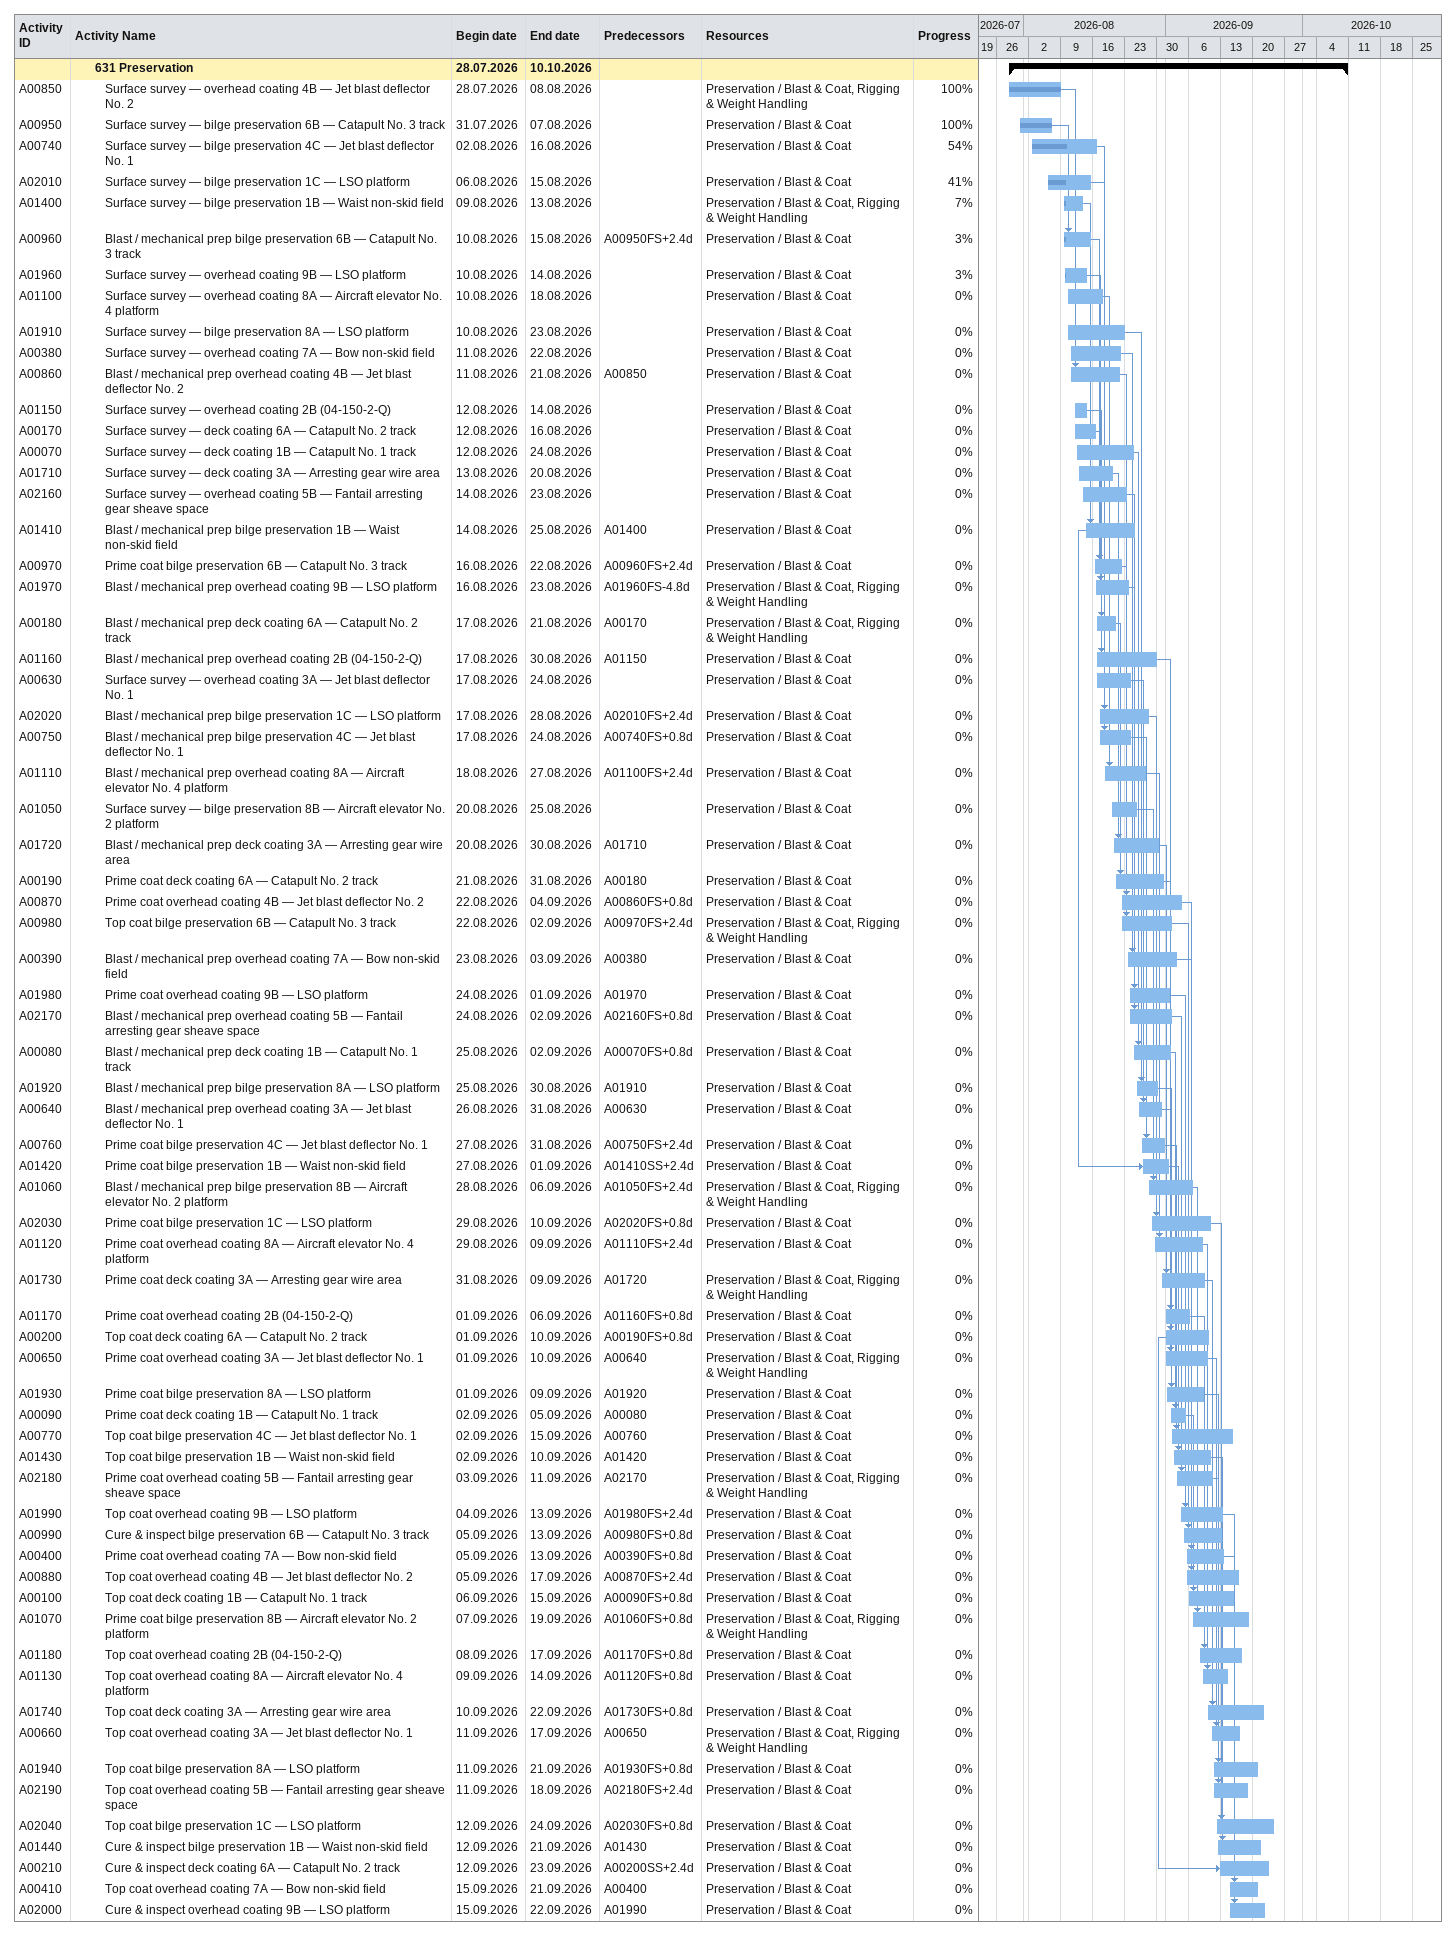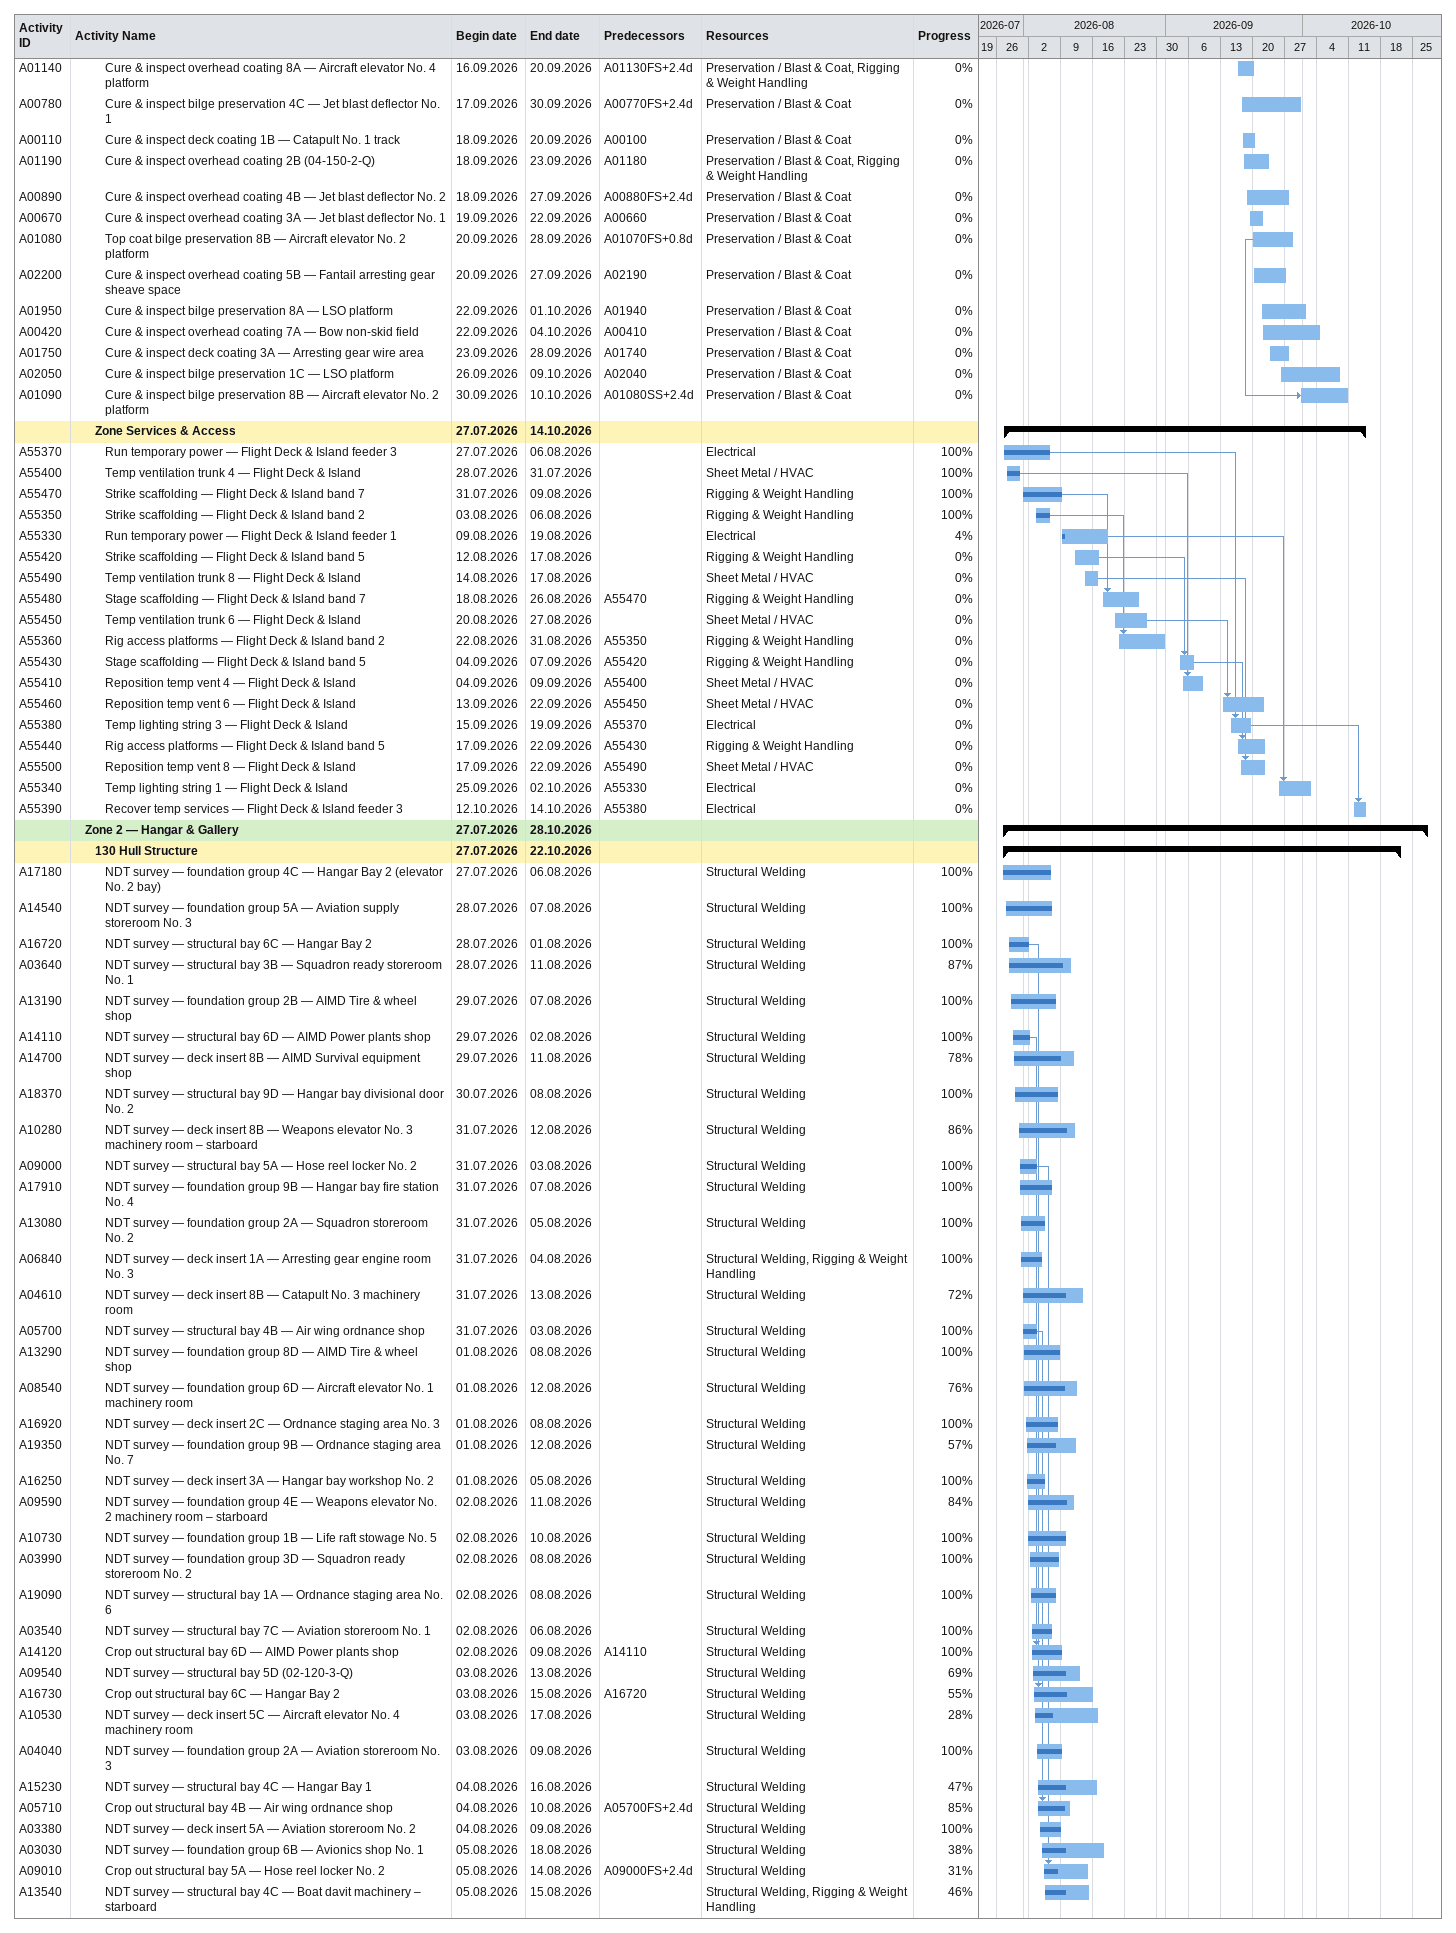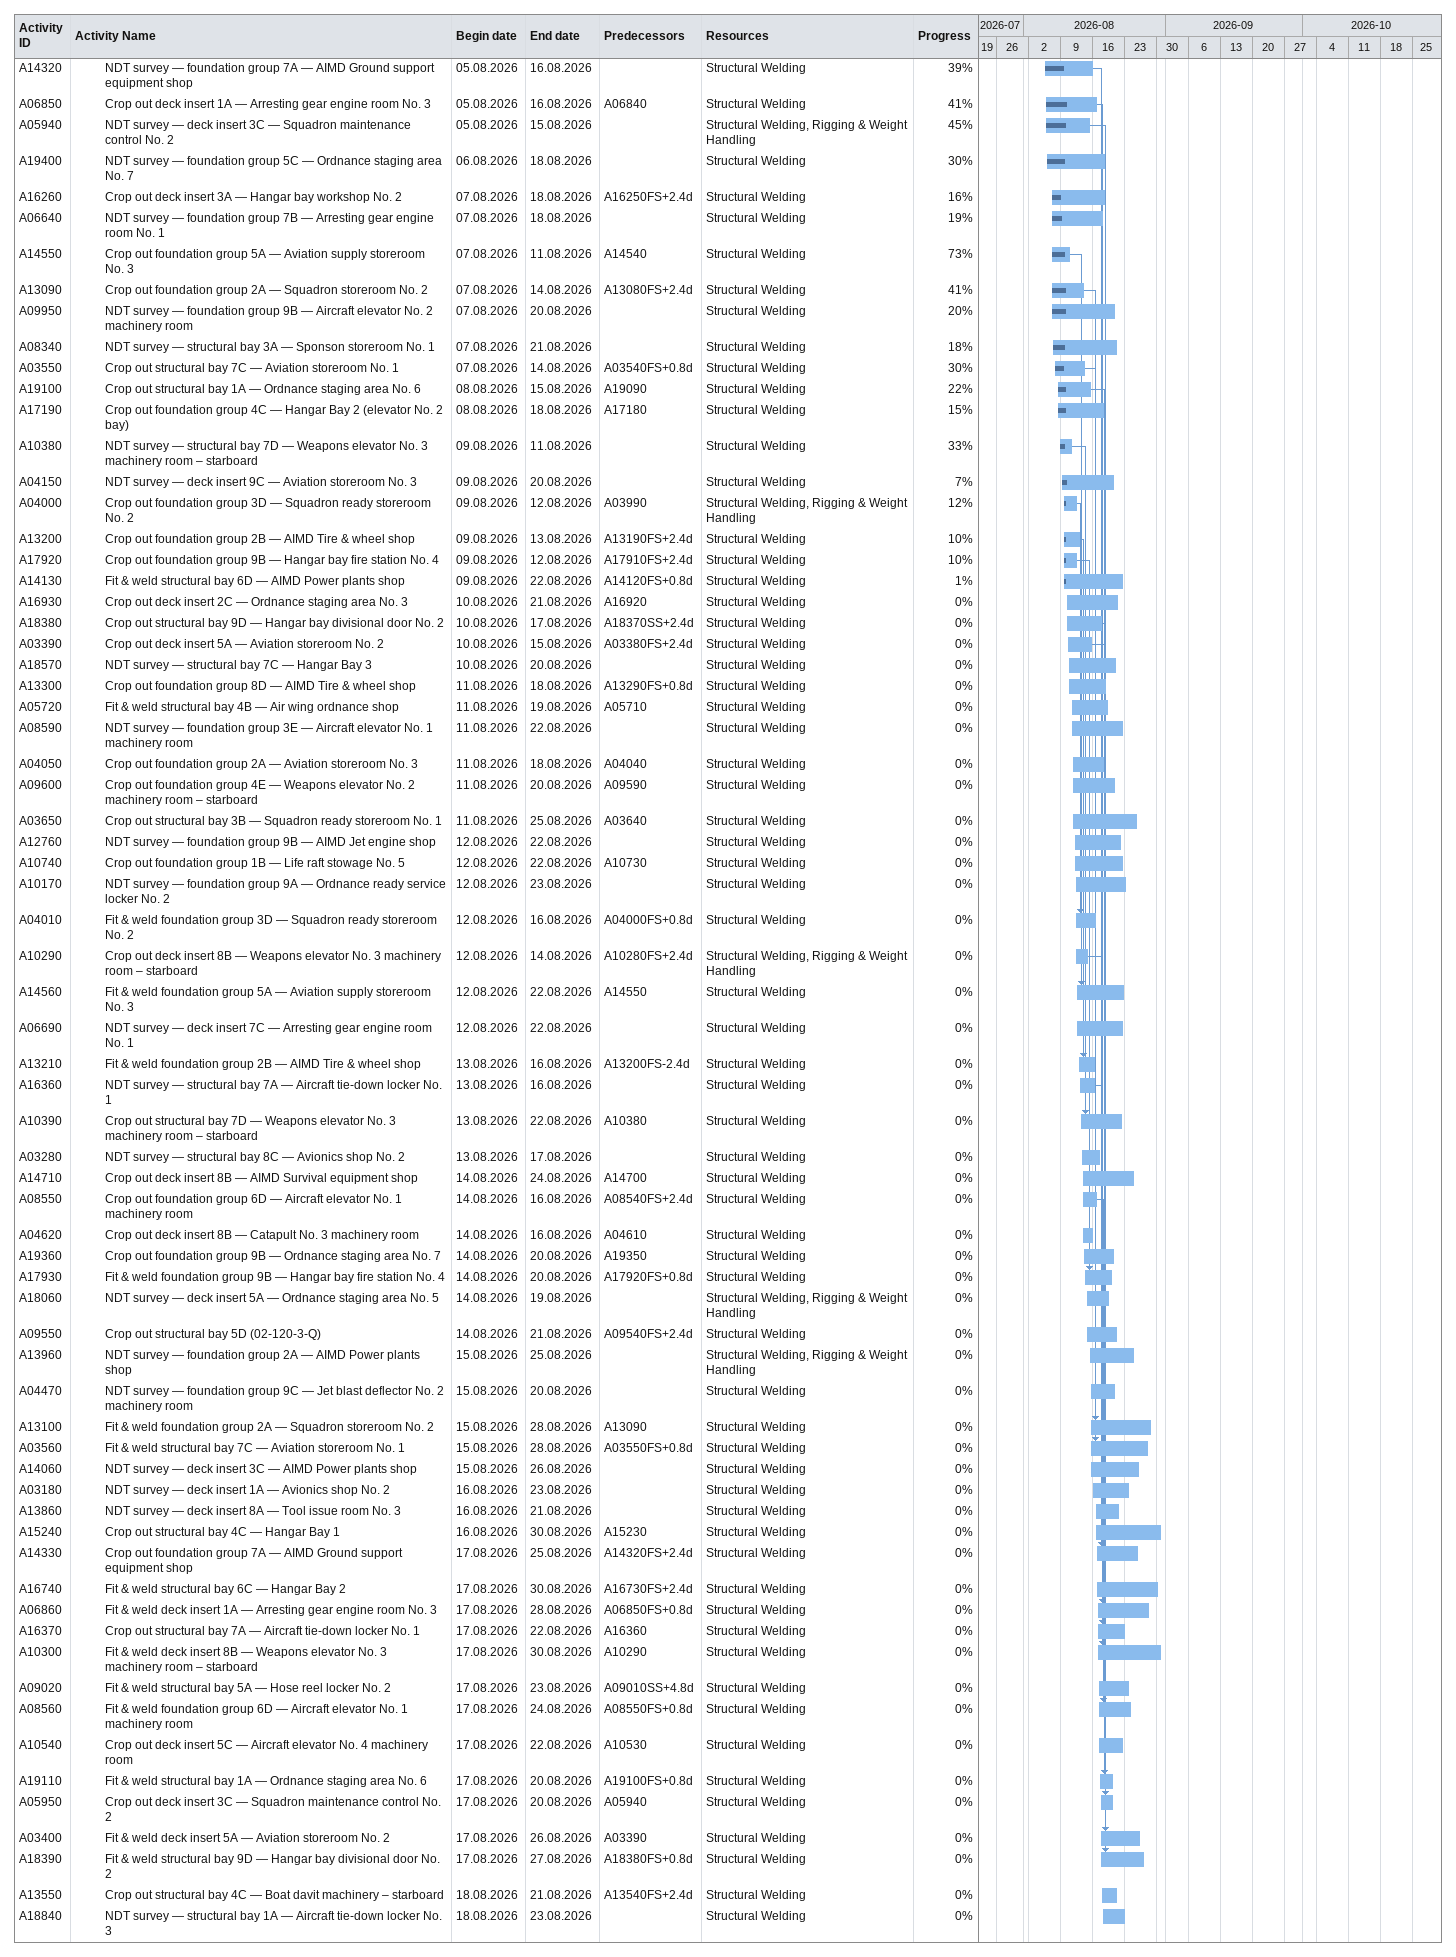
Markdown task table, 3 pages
| ID | Level | Task | Start | Finish | Predecessors | Resources | % complete |
|---|---|---|---|---|---|---|---|
|  | 3 | **631 Preservation** | 2026-07-28 | 2026-10-10 |  |  |  |
| A00850 | 4 | Surface survey — overhead coating 4B — Jet blast deflector No. 2 | 2026-07-28 | 2026-08-08 |  | Preservation / Blast & Coat, Rigging & Weight Handling | 100 |
| A00950 | 4 | Surface survey — bilge preservation 6B — Catapult No. 3 track | 2026-07-31 | 2026-08-07 |  | Preservation / Blast & Coat | 100 |
| A00740 | 4 | Surface survey — bilge preservation 4C — Jet blast deflector No. 1 | 2026-08-02 | 2026-08-16 |  | Preservation / Blast & Coat | 54 |
| A02010 | 4 | Surface survey — bilge preservation 1C — LSO platform | 2026-08-06 | 2026-08-15 |  | Preservation / Blast & Coat | 41 |
| A01400 | 4 | Surface survey — bilge preservation 1B — Waist non-skid field | 2026-08-09 | 2026-08-13 |  | Preservation / Blast & Coat, Rigging & Weight Handling | 7 |
| A00960 | 4 | Blast / mechanical prep bilge preservation 6B — Catapult No. 3 track | 2026-08-10 | 2026-08-15 | A00950FS+2.4d | Preservation / Blast & Coat | 3 |
| A01960 | 4 | Surface survey — overhead coating 9B — LSO platform | 2026-08-10 | 2026-08-14 |  | Preservation / Blast & Coat | 3 |
| A01100 | 4 | Surface survey — overhead coating 8A — Aircraft elevator No. 4 platform | 2026-08-10 | 2026-08-18 |  | Preservation / Blast & Coat | 0 |
| A01910 | 4 | Surface survey — bilge preservation 8A — LSO platform | 2026-08-10 | 2026-08-23 |  | Preservation / Blast & Coat | 0 |
| A00380 | 4 | Surface survey — overhead coating 7A — Bow non-skid field | 2026-08-11 | 2026-08-22 |  | Preservation / Blast & Coat | 0 |
| A00860 | 4 | Blast / mechanical prep overhead coating 4B — Jet blast deflector No. 2 | 2026-08-11 | 2026-08-21 | A00850 | Preservation / Blast & Coat | 0 |
| A01150 | 4 | Surface survey — overhead coating 2B (04-150-2-Q) | 2026-08-12 | 2026-08-14 |  | Preservation / Blast & Coat | 0 |
| A00170 | 4 | Surface survey — deck coating 6A — Catapult No. 2 track | 2026-08-12 | 2026-08-16 |  | Preservation / Blast & Coat | 0 |
| A00070 | 4 | Surface survey — deck coating 1B — Catapult No. 1 track | 2026-08-12 | 2026-08-24 |  | Preservation / Blast & Coat | 0 |
| A01710 | 4 | Surface survey — deck coating 3A — Arresting gear wire area | 2026-08-13 | 2026-08-20 |  | Preservation / Blast & Coat | 0 |
| A02160 | 4 | Surface survey — overhead coating 5B — Fantail arresting gear sheave space | 2026-08-14 | 2026-08-23 |  | Preservation / Blast & Coat | 0 |
| A01410 | 4 | Blast / mechanical prep bilge preservation 1B — Waist non-skid field | 2026-08-14 | 2026-08-25 | A01400 | Preservation / Blast & Coat | 0 |
| A00970 | 4 | Prime coat bilge preservation 6B — Catapult No. 3 track | 2026-08-16 | 2026-08-22 | A00960FS+2.4d | Preservation / Blast & Coat | 0 |
| A01970 | 4 | Blast / mechanical prep overhead coating 9B — LSO platform | 2026-08-16 | 2026-08-23 | A01960FS-4.8d | Preservation / Blast & Coat, Rigging & Weight Handling | 0 |
| A00180 | 4 | Blast / mechanical prep deck coating 6A — Catapult No. 2 track | 2026-08-17 | 2026-08-21 | A00170 | Preservation / Blast & Coat, Rigging & Weight Handling | 0 |
| A01160 | 4 | Blast / mechanical prep overhead coating 2B (04-150-2-Q) | 2026-08-17 | 2026-08-30 | A01150 | Preservation / Blast & Coat | 0 |
| A00630 | 4 | Surface survey — overhead coating 3A — Jet blast deflector No. 1 | 2026-08-17 | 2026-08-24 |  | Preservation / Blast & Coat | 0 |
| A02020 | 4 | Blast / mechanical prep bilge preservation 1C — LSO platform | 2026-08-17 | 2026-08-28 | A02010FS+2.4d | Preservation / Blast & Coat | 0 |
| A00750 | 4 | Blast / mechanical prep bilge preservation 4C — Jet blast deflector No. 1 | 2026-08-17 | 2026-08-24 | A00740FS+0.8d | Preservation / Blast & Coat | 0 |
| A01110 | 4 | Blast / mechanical prep overhead coating 8A — Aircraft elevator No. 4 platform | 2026-08-18 | 2026-08-27 | A01100FS+2.4d | Preservation / Blast & Coat | 0 |
| A01050 | 4 | Surface survey — bilge preservation 8B — Aircraft elevator No. 2 platform | 2026-08-20 | 2026-08-25 |  | Preservation / Blast & Coat | 0 |
| A01720 | 4 | Blast / mechanical prep deck coating 3A — Arresting gear wire area | 2026-08-20 | 2026-08-30 | A01710 | Preservation / Blast & Coat | 0 |
| A00190 | 4 | Prime coat deck coating 6A — Catapult No. 2 track | 2026-08-21 | 2026-08-31 | A00180 | Preservation / Blast & Coat | 0 |
| A00870 | 4 | Prime coat overhead coating 4B — Jet blast deflector No. 2 | 2026-08-22 | 2026-09-04 | A00860FS+0.8d | Preservation / Blast & Coat | 0 |
| A00980 | 4 | Top coat bilge preservation 6B — Catapult No. 3 track | 2026-08-22 | 2026-09-02 | A00970FS+2.4d | Preservation / Blast & Coat, Rigging & Weight Handling | 0 |
| A00390 | 4 | Blast / mechanical prep overhead coating 7A — Bow non-skid field | 2026-08-23 | 2026-09-03 | A00380 | Preservation / Blast & Coat | 0 |
| A01980 | 4 | Prime coat overhead coating 9B — LSO platform | 2026-08-24 | 2026-09-01 | A01970 | Preservation / Blast & Coat | 0 |
| A02170 | 4 | Blast / mechanical prep overhead coating 5B — Fantail arresting gear sheave space | 2026-08-24 | 2026-09-02 | A02160FS+0.8d | Preservation / Blast & Coat | 0 |
| A00080 | 4 | Blast / mechanical prep deck coating 1B — Catapult No. 1 track | 2026-08-25 | 2026-09-02 | A00070FS+0.8d | Preservation / Blast & Coat | 0 |
| A01920 | 4 | Blast / mechanical prep bilge preservation 8A — LSO platform | 2026-08-25 | 2026-08-30 | A01910 | Preservation / Blast & Coat | 0 |
| A00640 | 4 | Blast / mechanical prep overhead coating 3A — Jet blast deflector No. 1 | 2026-08-26 | 2026-08-31 | A00630 | Preservation / Blast & Coat | 0 |
| A00760 | 4 | Prime coat bilge preservation 4C — Jet blast deflector No. 1 | 2026-08-27 | 2026-08-31 | A00750FS+2.4d | Preservation / Blast & Coat | 0 |
| A01420 | 4 | Prime coat bilge preservation 1B — Waist non-skid field | 2026-08-27 | 2026-09-01 | A01410SS+2.4d | Preservation / Blast & Coat | 0 |
| A01060 | 4 | Blast / mechanical prep bilge preservation 8B — Aircraft elevator No. 2 platform | 2026-08-28 | 2026-09-06 | A01050FS+2.4d | Preservation / Blast & Coat, Rigging & Weight Handling | 0 |
| A02030 | 4 | Prime coat bilge preservation 1C — LSO platform | 2026-08-29 | 2026-09-10 | A02020FS+0.8d | Preservation / Blast & Coat | 0 |
| A01120 | 4 | Prime coat overhead coating 8A — Aircraft elevator No. 4 platform | 2026-08-29 | 2026-09-09 | A01110FS+2.4d | Preservation / Blast & Coat | 0 |
| A01730 | 4 | Prime coat deck coating 3A — Arresting gear wire area | 2026-08-31 | 2026-09-09 | A01720 | Preservation / Blast & Coat, Rigging & Weight Handling | 0 |
| A01170 | 4 | Prime coat overhead coating 2B (04-150-2-Q) | 2026-09-01 | 2026-09-06 | A01160FS+0.8d | Preservation / Blast & Coat | 0 |
| A00200 | 4 | Top coat deck coating 6A — Catapult No. 2 track | 2026-09-01 | 2026-09-10 | A00190FS+0.8d | Preservation / Blast & Coat | 0 |
| A00650 | 4 | Prime coat overhead coating 3A — Jet blast deflector No. 1 | 2026-09-01 | 2026-09-10 | A00640 | Preservation / Blast & Coat, Rigging & Weight Handling | 0 |
| A01930 | 4 | Prime coat bilge preservation 8A — LSO platform | 2026-09-01 | 2026-09-09 | A01920 | Preservation / Blast & Coat | 0 |
| A00090 | 4 | Prime coat deck coating 1B — Catapult No. 1 track | 2026-09-02 | 2026-09-05 | A00080 | Preservation / Blast & Coat | 0 |
| A00770 | 4 | Top coat bilge preservation 4C — Jet blast deflector No. 1 | 2026-09-02 | 2026-09-15 | A00760 | Preservation / Blast & Coat | 0 |
| A01430 | 4 | Top coat bilge preservation 1B — Waist non-skid field | 2026-09-02 | 2026-09-10 | A01420 | Preservation / Blast & Coat | 0 |
| A02180 | 4 | Prime coat overhead coating 5B — Fantail arresting gear sheave space | 2026-09-03 | 2026-09-11 | A02170 | Preservation / Blast & Coat, Rigging & Weight Handling | 0 |
| A01990 | 4 | Top coat overhead coating 9B — LSO platform | 2026-09-04 | 2026-09-13 | A01980FS+2.4d | Preservation / Blast & Coat | 0 |
| A00990 | 4 | Cure & inspect bilge preservation 6B — Catapult No. 3 track | 2026-09-05 | 2026-09-13 | A00980FS+0.8d | Preservation / Blast & Coat | 0 |
| A00400 | 4 | Prime coat overhead coating 7A — Bow non-skid field | 2026-09-05 | 2026-09-13 | A00390FS+0.8d | Preservation / Blast & Coat | 0 |
| A00880 | 4 | Top coat overhead coating 4B — Jet blast deflector No. 2 | 2026-09-05 | 2026-09-17 | A00870FS+2.4d | Preservation / Blast & Coat | 0 |
| A00100 | 4 | Top coat deck coating 1B — Catapult No. 1 track | 2026-09-06 | 2026-09-15 | A00090FS+0.8d | Preservation / Blast & Coat | 0 |
| A01070 | 4 | Prime coat bilge preservation 8B — Aircraft elevator No. 2 platform | 2026-09-07 | 2026-09-19 | A01060FS+0.8d | Preservation / Blast & Coat, Rigging & Weight Handling | 0 |
| A01180 | 4 | Top coat overhead coating 2B (04-150-2-Q) | 2026-09-08 | 2026-09-17 | A01170FS+0.8d | Preservation / Blast & Coat | 0 |
| A01130 | 4 | Top coat overhead coating 8A — Aircraft elevator No. 4 platform | 2026-09-09 | 2026-09-14 | A01120FS+0.8d | Preservation / Blast & Coat | 0 |
| A01740 | 4 | Top coat deck coating 3A — Arresting gear wire area | 2026-09-10 | 2026-09-22 | A01730FS+0.8d | Preservation / Blast & Coat | 0 |
| A00660 | 4 | Top coat overhead coating 3A — Jet blast deflector No. 1 | 2026-09-11 | 2026-09-17 | A00650 | Preservation / Blast & Coat, Rigging & Weight Handling | 0 |
| A01940 | 4 | Top coat bilge preservation 8A — LSO platform | 2026-09-11 | 2026-09-21 | A01930FS+0.8d | Preservation / Blast & Coat | 0 |
| A02190 | 4 | Top coat overhead coating 5B — Fantail arresting gear sheave space | 2026-09-11 | 2026-09-18 | A02180FS+2.4d | Preservation / Blast & Coat | 0 |
| A02040 | 4 | Top coat bilge preservation 1C — LSO platform | 2026-09-12 | 2026-09-24 | A02030FS+0.8d | Preservation / Blast & Coat | 0 |
| A01440 | 4 | Cure & inspect bilge preservation 1B — Waist non-skid field | 2026-09-12 | 2026-09-21 | A01430 | Preservation / Blast & Coat | 0 |
| A00210 | 4 | Cure & inspect deck coating 6A — Catapult No. 2 track | 2026-09-12 | 2026-09-23 | A00200SS+2.4d | Preservation / Blast & Coat | 0 |
| A00410 | 4 | Top coat overhead coating 7A — Bow non-skid field | 2026-09-15 | 2026-09-21 | A00400 | Preservation / Blast & Coat | 0 |
| A02000 | 4 | Cure & inspect overhead coating 9B — LSO platform | 2026-09-15 | 2026-09-22 | A01990 | Preservation / Blast & Coat | 0 |
| A01140 | 4 | Cure & inspect overhead coating 8A — Aircraft elevator No. 4 platform | 2026-09-16 | 2026-09-20 | A01130FS+2.4d | Preservation / Blast & Coat, Rigging & Weight Handling | 0 |
| A00780 | 4 | Cure & inspect bilge preservation 4C — Jet blast deflector No. 1 | 2026-09-17 | 2026-09-30 | A00770FS+2.4d | Preservation / Blast & Coat | 0 |
| A00110 | 4 | Cure & inspect deck coating 1B — Catapult No. 1 track | 2026-09-18 | 2026-09-20 | A00100 | Preservation / Blast & Coat | 0 |
| A01190 | 4 | Cure & inspect overhead coating 2B (04-150-2-Q) | 2026-09-18 | 2026-09-23 | A01180 | Preservation / Blast & Coat, Rigging & Weight Handling | 0 |
| A00890 | 4 | Cure & inspect overhead coating 4B — Jet blast deflector No. 2 | 2026-09-18 | 2026-09-27 | A00880FS+2.4d | Preservation / Blast & Coat | 0 |
| A00670 | 4 | Cure & inspect overhead coating 3A — Jet blast deflector No. 1 | 2026-09-19 | 2026-09-22 | A00660 | Preservation / Blast & Coat | 0 |
| A01080 | 4 | Top coat bilge preservation 8B — Aircraft elevator No. 2 platform | 2026-09-20 | 2026-09-28 | A01070FS+0.8d | Preservation / Blast & Coat | 0 |
| A02200 | 4 | Cure & inspect overhead coating 5B — Fantail arresting gear sheave space | 2026-09-20 | 2026-09-27 | A02190 | Preservation / Blast & Coat | 0 |
| A01950 | 4 | Cure & inspect bilge preservation 8A — LSO platform | 2026-09-22 | 2026-10-01 | A01940 | Preservation / Blast & Coat | 0 |
| A00420 | 4 | Cure & inspect overhead coating 7A — Bow non-skid field | 2026-09-22 | 2026-10-04 | A00410 | Preservation / Blast & Coat | 0 |
| A01750 | 4 | Cure & inspect deck coating 3A — Arresting gear wire area | 2026-09-23 | 2026-09-28 | A01740 | Preservation / Blast & Coat | 0 |
| A02050 | 4 | Cure & inspect bilge preservation 1C — LSO platform | 2026-09-26 | 2026-10-09 | A02040 | Preservation / Blast & Coat | 0 |
| A01090 | 4 | Cure & inspect bilge preservation 8B — Aircraft elevator No. 2 platform | 2026-09-30 | 2026-10-10 | A01080SS+2.4d | Preservation / Blast & Coat | 0 |
|  | 3 | **Zone Services & Access** | 2026-07-27 | 2026-10-14 |  |  |  |
| A55370 | 4 | Run temporary power — Flight Deck & Island feeder 3 | 2026-07-27 | 2026-08-06 |  | Electrical | 100 |
| A55400 | 4 | Temp ventilation trunk 4 — Flight Deck & Island | 2026-07-28 | 2026-07-31 |  | Sheet Metal / HVAC | 100 |
| A55470 | 4 | Strike scaffolding — Flight Deck & Island band 7 | 2026-07-31 | 2026-08-09 |  | Rigging & Weight Handling | 100 |
| A55350 | 4 | Strike scaffolding — Flight Deck & Island band 2 | 2026-08-03 | 2026-08-06 |  | Rigging & Weight Handling | 100 |
| A55330 | 4 | Run temporary power — Flight Deck & Island feeder 1 | 2026-08-09 | 2026-08-19 |  | Electrical | 4 |
| A55420 | 4 | Strike scaffolding — Flight Deck & Island band 5 | 2026-08-12 | 2026-08-17 |  | Rigging & Weight Handling | 0 |
| A55490 | 4 | Temp ventilation trunk 8 — Flight Deck & Island | 2026-08-14 | 2026-08-17 |  | Sheet Metal / HVAC | 0 |
| A55480 | 4 | Stage scaffolding — Flight Deck & Island band 7 | 2026-08-18 | 2026-08-26 | A55470 | Rigging & Weight Handling | 0 |
| A55450 | 4 | Temp ventilation trunk 6 — Flight Deck & Island | 2026-08-20 | 2026-08-27 |  | Sheet Metal / HVAC | 0 |
| A55360 | 4 | Rig access platforms — Flight Deck & Island band 2 | 2026-08-22 | 2026-08-31 | A55350 | Rigging & Weight Handling | 0 |
| A55430 | 4 | Stage scaffolding — Flight Deck & Island band 5 | 2026-09-04 | 2026-09-07 | A55420 | Rigging & Weight Handling | 0 |
| A55410 | 4 | Reposition temp vent 4 — Flight Deck & Island | 2026-09-04 | 2026-09-09 | A55400 | Sheet Metal / HVAC | 0 |
| A55460 | 4 | Reposition temp vent 6 — Flight Deck & Island | 2026-09-13 | 2026-09-22 | A55450 | Sheet Metal / HVAC | 0 |
| A55380 | 4 | Temp lighting string 3 — Flight Deck & Island | 2026-09-15 | 2026-09-19 | A55370 | Electrical | 0 |
| A55440 | 4 | Rig access platforms — Flight Deck & Island band 5 | 2026-09-17 | 2026-09-22 | A55430 | Rigging & Weight Handling | 0 |
| A55500 | 4 | Reposition temp vent 8 — Flight Deck & Island | 2026-09-17 | 2026-09-22 | A55490 | Sheet Metal / HVAC | 0 |
| A55340 | 4 | Temp lighting string 1 — Flight Deck & Island | 2026-09-25 | 2026-10-02 | A55330 | Electrical | 0 |
| A55390 | 4 | Recover temp services — Flight Deck & Island feeder 3 | 2026-10-12 | 2026-10-14 | A55380 | Electrical | 0 |
|  | 2 | **Zone 2 — Hangar & Gallery** | 2026-07-27 | 2026-10-28 |  |  |  |
|  | 3 | **130 Hull Structure** | 2026-07-27 | 2026-10-22 |  |  |  |
| A17180 | 4 | NDT survey — foundation group 4C — Hangar Bay 2 (elevator No. 2 bay) | 2026-07-27 | 2026-08-06 |  | Structural Welding | 100 |
| A14540 | 4 | NDT survey — foundation group 5A — Aviation supply storeroom No. 3 | 2026-07-28 | 2026-08-07 |  | Structural Welding | 100 |
| A16720 | 4 | NDT survey — structural bay 6C — Hangar Bay 2 | 2026-07-28 | 2026-08-01 |  | Structural Welding | 100 |
| A03640 | 4 | NDT survey — structural bay 3B — Squadron ready storeroom No. 1 | 2026-07-28 | 2026-08-11 |  | Structural Welding | 87 |
| A13190 | 4 | NDT survey — foundation group 2B — AIMD Tire & wheel shop | 2026-07-29 | 2026-08-07 |  | Structural Welding | 100 |
| A14110 | 4 | NDT survey — structural bay 6D — AIMD Power plants shop | 2026-07-29 | 2026-08-02 |  | Structural Welding | 100 |
| A14700 | 4 | NDT survey — deck insert 8B — AIMD Survival equipment shop | 2026-07-29 | 2026-08-11 |  | Structural Welding | 78 |
| A18370 | 4 | NDT survey — structural bay 9D — Hangar bay divisional door No. 2 | 2026-07-30 | 2026-08-08 |  | Structural Welding | 100 |
| A10280 | 4 | NDT survey — deck insert 8B — Weapons elevator No. 3 machinery room – starboard | 2026-07-31 | 2026-08-12 |  | Structural Welding | 86 |
| A09000 | 4 | NDT survey — structural bay 5A — Hose reel locker No. 2 | 2026-07-31 | 2026-08-03 |  | Structural Welding | 100 |
| A17910 | 4 | NDT survey — foundation group 9B — Hangar bay fire station No. 4 | 2026-07-31 | 2026-08-07 |  | Structural Welding | 100 |
| A13080 | 4 | NDT survey — foundation group 2A — Squadron storeroom No. 2 | 2026-07-31 | 2026-08-05 |  | Structural Welding | 100 |
| A06840 | 4 | NDT survey — deck insert 1A — Arresting gear engine room No. 3 | 2026-07-31 | 2026-08-04 |  | Structural Welding, Rigging & Weight Handling | 100 |
| A04610 | 4 | NDT survey — deck insert 8B — Catapult No. 3 machinery room | 2026-07-31 | 2026-08-13 |  | Structural Welding | 72 |
| A05700 | 4 | NDT survey — structural bay 4B — Air wing ordnance shop | 2026-07-31 | 2026-08-03 |  | Structural Welding | 100 |
| A13290 | 4 | NDT survey — foundation group 8D — AIMD Tire & wheel shop | 2026-08-01 | 2026-08-08 |  | Structural Welding | 100 |
| A08540 | 4 | NDT survey — foundation group 6D — Aircraft elevator No. 1 machinery room | 2026-08-01 | 2026-08-12 |  | Structural Welding | 76 |
| A16920 | 4 | NDT survey — deck insert 2C — Ordnance staging area No. 3 | 2026-08-01 | 2026-08-08 |  | Structural Welding | 100 |
| A19350 | 4 | NDT survey — foundation group 9B — Ordnance staging area No. 7 | 2026-08-01 | 2026-08-12 |  | Structural Welding | 57 |
| A16250 | 4 | NDT survey — deck insert 3A — Hangar bay workshop No. 2 | 2026-08-01 | 2026-08-05 |  | Structural Welding | 100 |
| A09590 | 4 | NDT survey — foundation group 4E — Weapons elevator No. 2 machinery room – starboard | 2026-08-02 | 2026-08-11 |  | Structural Welding | 84 |
| A10730 | 4 | NDT survey — foundation group 1B — Life raft stowage No. 5 | 2026-08-02 | 2026-08-10 |  | Structural Welding | 100 |
| A03990 | 4 | NDT survey — foundation group 3D — Squadron ready storeroom No. 2 | 2026-08-02 | 2026-08-08 |  | Structural Welding | 100 |
| A19090 | 4 | NDT survey — structural bay 1A — Ordnance staging area No. 6 | 2026-08-02 | 2026-08-08 |  | Structural Welding | 100 |
| A03540 | 4 | NDT survey — structural bay 7C — Aviation storeroom No. 1 | 2026-08-02 | 2026-08-06 |  | Structural Welding | 100 |
| A14120 | 4 | Crop out structural bay 6D — AIMD Power plants shop | 2026-08-02 | 2026-08-09 | A14110 | Structural Welding | 100 |
| A09540 | 4 | NDT survey — structural bay 5D (02-120-3-Q) | 2026-08-03 | 2026-08-13 |  | Structural Welding | 69 |
| A16730 | 4 | Crop out structural bay 6C — Hangar Bay 2 | 2026-08-03 | 2026-08-15 | A16720 | Structural Welding | 55 |
| A10530 | 4 | NDT survey — deck insert 5C — Aircraft elevator No. 4 machinery room | 2026-08-03 | 2026-08-17 |  | Structural Welding | 28 |
| A04040 | 4 | NDT survey — foundation group 2A — Aviation storeroom No. 3 | 2026-08-03 | 2026-08-09 |  | Structural Welding | 100 |
| A15230 | 4 | NDT survey — structural bay 4C — Hangar Bay 1 | 2026-08-04 | 2026-08-16 |  | Structural Welding | 47 |
| A05710 | 4 | Crop out structural bay 4B — Air wing ordnance shop | 2026-08-04 | 2026-08-10 | A05700FS+2.4d | Structural Welding | 85 |
| A03380 | 4 | NDT survey — deck insert 5A — Aviation storeroom No. 2 | 2026-08-04 | 2026-08-09 |  | Structural Welding | 100 |
| A03030 | 4 | NDT survey — foundation group 6B — Avionics shop No. 1 | 2026-08-05 | 2026-08-18 |  | Structural Welding | 38 |
| A09010 | 4 | Crop out structural bay 5A — Hose reel locker No. 2 | 2026-08-05 | 2026-08-14 | A09000FS+2.4d | Structural Welding | 31 |
| A13540 | 4 | NDT survey — structural bay 4C — Boat davit machinery – starboard | 2026-08-05 | 2026-08-15 |  | Structural Welding, Rigging & Weight Handling | 46 |
| A14320 | 4 | NDT survey — foundation group 7A — AIMD Ground support equipment shop | 2026-08-05 | 2026-08-16 |  | Structural Welding | 39 |
| A06850 | 4 | Crop out deck insert 1A — Arresting gear engine room No. 3 | 2026-08-05 | 2026-08-16 | A06840 | Structural Welding | 41 |
| A05940 | 4 | NDT survey — deck insert 3C — Squadron maintenance control No. 2 | 2026-08-05 | 2026-08-15 |  | Structural Welding, Rigging & Weight Handling | 45 |
| A19400 | 4 | NDT survey — foundation group 5C — Ordnance staging area No. 7 | 2026-08-06 | 2026-08-18 |  | Structural Welding | 30 |
| A16260 | 4 | Crop out deck insert 3A — Hangar bay workshop No. 2 | 2026-08-07 | 2026-08-18 | A16250FS+2.4d | Structural Welding | 16 |
| A06640 | 4 | NDT survey — foundation group 7B — Arresting gear engine room No. 1 | 2026-08-07 | 2026-08-18 |  | Structural Welding | 19 |
| A14550 | 4 | Crop out foundation group 5A — Aviation supply storeroom No. 3 | 2026-08-07 | 2026-08-11 | A14540 | Structural Welding | 73 |
| A13090 | 4 | Crop out foundation group 2A — Squadron storeroom No. 2 | 2026-08-07 | 2026-08-14 | A13080FS+2.4d | Structural Welding | 41 |
| A09950 | 4 | NDT survey — foundation group 9B — Aircraft elevator No. 2 machinery room | 2026-08-07 | 2026-08-20 |  | Structural Welding | 20 |
| A08340 | 4 | NDT survey — structural bay 3A — Sponson storeroom No. 1 | 2026-08-07 | 2026-08-21 |  | Structural Welding | 18 |
| A03550 | 4 | Crop out structural bay 7C — Aviation storeroom No. 1 | 2026-08-07 | 2026-08-14 | A03540FS+0.8d | Structural Welding | 30 |
| A19100 | 4 | Crop out structural bay 1A — Ordnance staging area No. 6 | 2026-08-08 | 2026-08-15 | A19090 | Structural Welding | 22 |
| A17190 | 4 | Crop out foundation group 4C — Hangar Bay 2 (elevator No. 2 bay) | 2026-08-08 | 2026-08-18 | A17180 | Structural Welding | 15 |
| A10380 | 4 | NDT survey — structural bay 7D — Weapons elevator No. 3 machinery room – starboard | 2026-08-09 | 2026-08-11 |  | Structural Welding | 33 |
| A04150 | 4 | NDT survey — deck insert 9C — Aviation storeroom No. 3 | 2026-08-09 | 2026-08-20 |  | Structural Welding | 7 |
| A04000 | 4 | Crop out foundation group 3D — Squadron ready storeroom No. 2 | 2026-08-09 | 2026-08-12 | A03990 | Structural Welding, Rigging & Weight Handling | 12 |
| A13200 | 4 | Crop out foundation group 2B — AIMD Tire & wheel shop | 2026-08-09 | 2026-08-13 | A13190FS+2.4d | Structural Welding | 10 |
| A17920 | 4 | Crop out foundation group 9B — Hangar bay fire station No. 4 | 2026-08-09 | 2026-08-12 | A17910FS+2.4d | Structural Welding | 10 |
| A14130 | 4 | Fit & weld structural bay 6D — AIMD Power plants shop | 2026-08-09 | 2026-08-22 | A14120FS+0.8d | Structural Welding | 1 |
| A16930 | 4 | Crop out deck insert 2C — Ordnance staging area No. 3 | 2026-08-10 | 2026-08-21 | A16920 | Structural Welding | 0 |
| A18380 | 4 | Crop out structural bay 9D — Hangar bay divisional door No. 2 | 2026-08-10 | 2026-08-17 | A18370SS+2.4d | Structural Welding | 0 |
| A03390 | 4 | Crop out deck insert 5A — Aviation storeroom No. 2 | 2026-08-10 | 2026-08-15 | A03380FS+2.4d | Structural Welding | 0 |
| A18570 | 4 | NDT survey — structural bay 7C — Hangar Bay 3 | 2026-08-10 | 2026-08-20 |  | Structural Welding | 0 |
| A13300 | 4 | Crop out foundation group 8D — AIMD Tire & wheel shop | 2026-08-11 | 2026-08-18 | A13290FS+0.8d | Structural Welding | 0 |
| A05720 | 4 | Fit & weld structural bay 4B — Air wing ordnance shop | 2026-08-11 | 2026-08-19 | A05710 | Structural Welding | 0 |
| A08590 | 4 | NDT survey — foundation group 3E — Aircraft elevator No. 1 machinery room | 2026-08-11 | 2026-08-22 |  | Structural Welding | 0 |
| A04050 | 4 | Crop out foundation group 2A — Aviation storeroom No. 3 | 2026-08-11 | 2026-08-18 | A04040 | Structural Welding | 0 |
| A09600 | 4 | Crop out foundation group 4E — Weapons elevator No. 2 machinery room – starboard | 2026-08-11 | 2026-08-20 | A09590 | Structural Welding | 0 |
| A03650 | 4 | Crop out structural bay 3B — Squadron ready storeroom No. 1 | 2026-08-11 | 2026-08-25 | A03640 | Structural Welding | 0 |
| A12760 | 4 | NDT survey — foundation group 9B — AIMD Jet engine shop | 2026-08-12 | 2026-08-22 |  | Structural Welding | 0 |
| A10740 | 4 | Crop out foundation group 1B — Life raft stowage No. 5 | 2026-08-12 | 2026-08-22 | A10730 | Structural Welding | 0 |
| A10170 | 4 | NDT survey — foundation group 9A — Ordnance ready service locker No. 2 | 2026-08-12 | 2026-08-23 |  | Structural Welding | 0 |
| A04010 | 4 | Fit & weld foundation group 3D — Squadron ready storeroom No. 2 | 2026-08-12 | 2026-08-16 | A04000FS+0.8d | Structural Welding | 0 |
| A10290 | 4 | Crop out deck insert 8B — Weapons elevator No. 3 machinery room – starboard | 2026-08-12 | 2026-08-14 | A10280FS+2.4d | Structural Welding, Rigging & Weight Handling | 0 |
| A14560 | 4 | Fit & weld foundation group 5A — Aviation supply storeroom No. 3 | 2026-08-12 | 2026-08-22 | A14550 | Structural Welding | 0 |
| A06690 | 4 | NDT survey — deck insert 7C — Arresting gear engine room No. 1 | 2026-08-12 | 2026-08-22 |  | Structural Welding | 0 |
| A13210 | 4 | Fit & weld foundation group 2B — AIMD Tire & wheel shop | 2026-08-13 | 2026-08-16 | A13200FS-2.4d | Structural Welding | 0 |
| A16360 | 4 | NDT survey — structural bay 7A — Aircraft tie-down locker No. 1 | 2026-08-13 | 2026-08-16 |  | Structural Welding | 0 |
| A10390 | 4 | Crop out structural bay 7D — Weapons elevator No. 3 machinery room – starboard | 2026-08-13 | 2026-08-22 | A10380 | Structural Welding | 0 |
| A03280 | 4 | NDT survey — structural bay 8C — Avionics shop No. 2 | 2026-08-13 | 2026-08-17 |  | Structural Welding | 0 |
| A14710 | 4 | Crop out deck insert 8B — AIMD Survival equipment shop | 2026-08-14 | 2026-08-24 | A14700 | Structural Welding | 0 |
| A08550 | 4 | Crop out foundation group 6D — Aircraft elevator No. 1 machinery room | 2026-08-14 | 2026-08-16 | A08540FS+2.4d | Structural Welding | 0 |
| A04620 | 4 | Crop out deck insert 8B — Catapult No. 3 machinery room | 2026-08-14 | 2026-08-16 | A04610 | Structural Welding | 0 |
| A19360 | 4 | Crop out foundation group 9B — Ordnance staging area No. 7 | 2026-08-14 | 2026-08-20 | A19350 | Structural Welding | 0 |
| A17930 | 4 | Fit & weld foundation group 9B — Hangar bay fire station No. 4 | 2026-08-14 | 2026-08-20 | A17920FS+0.8d | Structural Welding | 0 |
| A18060 | 4 | NDT survey — deck insert 5A — Ordnance staging area No. 5 | 2026-08-14 | 2026-08-19 |  | Structural Welding, Rigging & Weight Handling | 0 |
| A09550 | 4 | Crop out structural bay 5D (02-120-3-Q) | 2026-08-14 | 2026-08-21 | A09540FS+2.4d | Structural Welding | 0 |
| A13960 | 4 | NDT survey — foundation group 2A — AIMD Power plants shop | 2026-08-15 | 2026-08-25 |  | Structural Welding, Rigging & Weight Handling | 0 |
| A04470 | 4 | NDT survey — foundation group 9C — Jet blast deflector No. 2 machinery room | 2026-08-15 | 2026-08-20 |  | Structural Welding | 0 |
| A13100 | 4 | Fit & weld foundation group 2A — Squadron storeroom No. 2 | 2026-08-15 | 2026-08-28 | A13090 | Structural Welding | 0 |
| A03560 | 4 | Fit & weld structural bay 7C — Aviation storeroom No. 1 | 2026-08-15 | 2026-08-28 | A03550FS+0.8d | Structural Welding | 0 |
| A14060 | 4 | NDT survey — deck insert 3C — AIMD Power plants shop | 2026-08-15 | 2026-08-26 |  | Structural Welding | 0 |
| A03180 | 4 | NDT survey — deck insert 1A — Avionics shop No. 2 | 2026-08-16 | 2026-08-23 |  | Structural Welding | 0 |
| A13860 | 4 | NDT survey — deck insert 8A — Tool issue room No. 3 | 2026-08-16 | 2026-08-21 |  | Structural Welding | 0 |
| A15240 | 4 | Crop out structural bay 4C — Hangar Bay 1 | 2026-08-16 | 2026-08-30 | A15230 | Structural Welding | 0 |
| A14330 | 4 | Crop out foundation group 7A — AIMD Ground support equipment shop | 2026-08-17 | 2026-08-25 | A14320FS+2.4d | Structural Welding | 0 |
| A16740 | 4 | Fit & weld structural bay 6C — Hangar Bay 2 | 2026-08-17 | 2026-08-30 | A16730FS+2.4d | Structural Welding | 0 |
| A06860 | 4 | Fit & weld deck insert 1A — Arresting gear engine room No. 3 | 2026-08-17 | 2026-08-28 | A06850FS+0.8d | Structural Welding | 0 |
| A16370 | 4 | Crop out structural bay 7A — Aircraft tie-down locker No. 1 | 2026-08-17 | 2026-08-22 | A16360 | Structural Welding | 0 |
| A10300 | 4 | Fit & weld deck insert 8B — Weapons elevator No. 3 machinery room – starboard | 2026-08-17 | 2026-08-30 | A10290 | Structural Welding | 0 |
| A09020 | 4 | Fit & weld structural bay 5A — Hose reel locker No. 2 | 2026-08-17 | 2026-08-23 | A09010SS+4.8d | Structural Welding | 0 |
| A08560 | 4 | Fit & weld foundation group 6D — Aircraft elevator No. 1 machinery room | 2026-08-17 | 2026-08-24 | A08550FS+0.8d | Structural Welding | 0 |
| A10540 | 4 | Crop out deck insert 5C — Aircraft elevator No. 4 machinery room | 2026-08-17 | 2026-08-22 | A10530 | Structural Welding | 0 |
| A19110 | 4 | Fit & weld structural bay 1A — Ordnance staging area No. 6 | 2026-08-17 | 2026-08-20 | A19100FS+0.8d | Structural Welding | 0 |
| A05950 | 4 | Crop out deck insert 3C — Squadron maintenance control No. 2 | 2026-08-17 | 2026-08-20 | A05940 | Structural Welding | 0 |
| A03400 | 4 | Fit & weld deck insert 5A — Aviation storeroom No. 2 | 2026-08-17 | 2026-08-26 | A03390 | Structural Welding | 0 |
| A18390 | 4 | Fit & weld structural bay 9D — Hangar bay divisional door No. 2 | 2026-08-17 | 2026-08-27 | A18380FS+0.8d | Structural Welding | 0 |
| A13550 | 4 | Crop out structural bay 4C — Boat davit machinery – starboard | 2026-08-18 | 2026-08-21 | A13540FS+2.4d | Structural Welding | 0 |
| A18840 | 4 | NDT survey — structural bay 1A — Aircraft tie-down locker No. 3 | 2026-08-18 | 2026-08-23 |  | Structural Welding | 0 |
